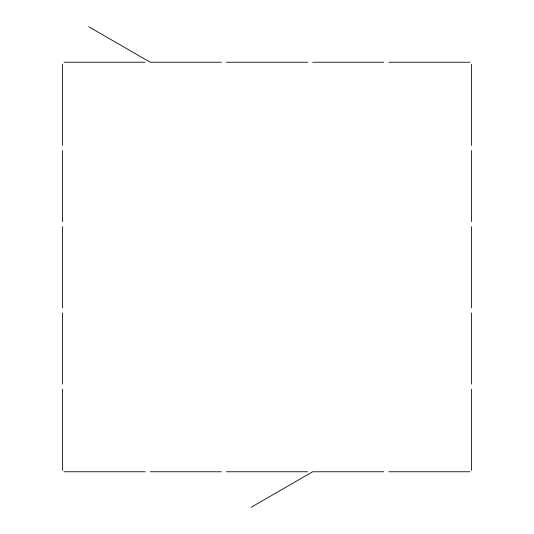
<?xml version="1.0" encoding="UTF-8"?>
<svg xmlns="http://www.w3.org/2000/svg" width="534" height="534" viewBox="0 0 534 534"><rect width="100%" height="100%" fill="white"/><g stroke="black" fill="none" stroke-linecap="round" stroke-linejoin="round"><path stroke-width="0.8" d="M251.14 507.3L312.69 471.762L383.766 471.762M63.926 62.238L145.155 62.238M221.31 62.238L150.234 62.238L88.684 26.7M226.383 62.238L307.617 62.238M312.69 62.238L383.766 62.238M388.845 62.238L470.074 62.238M63.926 471.762L145.155 471.762M150.234 471.762L221.31 471.762M226.383 471.762L307.617 471.762M388.845 471.762L470.074 471.762M471.482 64.254L471.482 145.495M471.482 150.561L471.482 221.643M471.482 226.71L471.482 307.951M471.482 313.017L471.482 384.1M471.482 389.166L471.482 470.407M62.518 64.254L62.518 145.495M62.518 150.561L62.518 221.643M62.518 226.71L62.518 307.951M62.518 313.017L62.518 384.1M62.518 389.166L62.518 470.407"/></g></svg>
